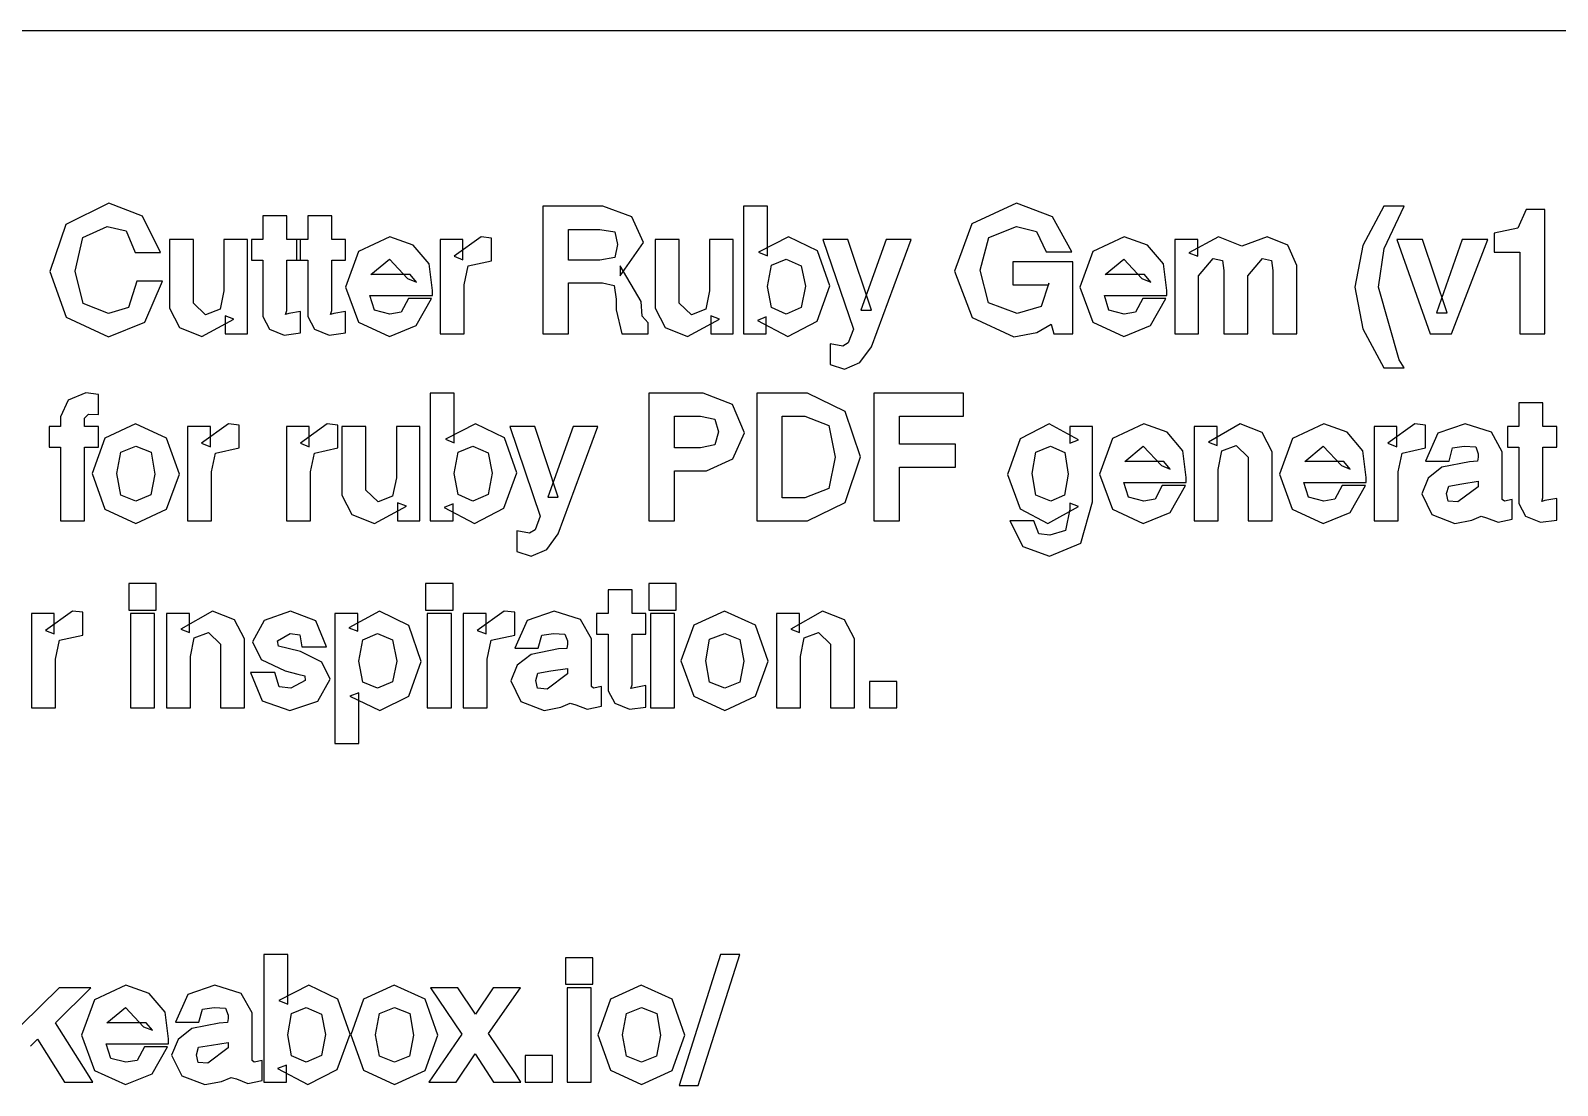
# Model space of a CAD drawing. Extents: x 0 to 373, y 0 to 632.
# Drawn here: x 19.82 to 39.79, y 39.25 to 53.04 of the extents above; entities that cross this region are included whole.
import ezdxf

# ---------------------------------------------------------------- set-up
doc = ezdxf.new("R2010")
doc.units = 0
doc.layers.get('0').update_dxf_attribs({"linetype": 'CONTINUOUS'})

msp = doc.modelspace()

# ---------------------------------------------------------------- linework, layer by layer
at = {"color": 150}
for p, q in [((0.3955, 53.0433), (49.7844, 53.0433)), ((20.8442, 50.7848), (20.282, 50.5079)), ((21.281, 50.6141), (20.8442, 50.7848)), ((27.3017, 50.7464), (26.519, 50.7464)), ((26.519, 50.7464), (26.519, 49.076)), ((27.6821, 50.6084), (27.3017, 50.7464)), ((29.4556, 50.7464), (29.1414, 50.7464)), ((29.1414, 50.7464), (29.1414, 49.076)), ((29.4556, 50.0959), (29.4556, 50.7464)), ((32.7105, 50.7848), (32.129, 50.5135)), ((33.1818, 50.6084), (32.7105, 50.7848)), ((37.5172, 50.7464), (37.2413, 50.2296)), ((37.7818, 50.7464), (37.5172, 50.7464)), ((37.5186, 50.1908), (37.7818, 50.7464)), ((21.5167, 50.14), (21.281, 50.6141)), ((23.169, 50.6194), (22.8548, 50.6194)), ((22.8548, 50.6194), (22.8548, 50.3107)), ((23.169, 50.3107), (23.169, 50.6194)), ((23.7574, 50.6194), (23.4432, 50.6194)), ((23.4432, 50.6194), (23.4432, 50.3107)), ((23.7574, 50.3107), (23.7574, 50.6194)), ((27.8364, 50.2722), (27.6821, 50.6084)), ((33.4381, 50.1509), (33.1818, 50.6084)), ((39.3788, 50.7023), (39.2698, 50.4567)), ((39.6215, 50.7023), (39.3788, 50.7023)), ((39.6215, 49.1423), (39.6215, 50.7023)), ((20.282, 50.5079), (20.0725, 49.8919)), ((20.4032, 49.8972), (20.5011, 50.3372)), ((20.5011, 50.3372), (20.8221, 50.4818)), ((20.8221, 50.4818), (21.0702, 50.4225)), ((21.0702, 50.4225), (21.186, 50.14)), ((24.5167, 50.3439), (24.1088, 50.1523)), ((24.8226, 50.2363), (24.5167, 50.3439)), ((25.7101, 50.3439), (25.3573, 50.0902)), ((25.8479, 50.3273), (25.7101, 50.3439)), ((25.8479, 50.0959), (25.8479, 50.3273)), ((26.8552, 50.0408), (26.8552, 50.443)), ((26.8552, 50.443), (27.2631, 50.443)), ((27.2631, 50.443), (27.4616, 50.4088)), ((27.4616, 50.4088), (27.4946, 50.2447)), ((29.7312, 50.3439), (29.3398, 50.1456)), ((30.1101, 50.1608), (29.7312, 50.3439)), ((32.129, 50.5135), (31.9002, 49.8972)), ((32.2364, 49.9085), (32.3508, 50.3357)), ((32.3508, 50.3357), (32.7105, 50.4818)), ((32.7105, 50.4818), (32.9737, 50.4155)), ((32.9737, 50.4155), (33.1018, 50.1509)), ((34.1202, 50.3439), (33.7123, 50.1523)), ((34.4261, 50.2363), (34.1202, 50.3439)), ((35.3522, 50.3439), (34.9663, 50.1343)), ((35.6609, 50.2225), (35.3522, 50.3439)), ((35.9914, 50.3439), (35.6609, 50.2225)), ((36.2631, 50.2338), (35.9914, 50.3439)), ((39.2698, 50.4567), (38.9601, 50.3936)), ((38.9601, 50.3936), (38.9601, 50.1456)), ((21.186, 50.14), (21.5167, 50.14)), ((21.948, 50.3107), (21.6338, 50.3107)), ((21.6338, 50.3107), (21.6338, 49.4122)), ((21.948, 49.4785), (21.948, 50.3107)), ((22.6536, 50.3107), (22.3449, 50.3107)), ((22.3449, 50.3107), (22.3449, 49.6383)), ((22.6536, 49.1423), (22.6536, 50.3107)), ((22.8548, 50.3107), (22.7059, 50.3107)), ((22.7059, 50.3107), (22.7059, 50.0408)), ((23.3509, 50.3107), (23.169, 50.3107)), ((23.4432, 50.3107), (23.2944, 50.3107)), ((23.2944, 50.3107), (23.2944, 50.0408)), ((23.3509, 50.0408), (23.3509, 50.3107)), ((23.9393, 50.3107), (23.7574, 50.3107)), ((24.1088, 50.1523), (23.9379, 49.688)), ((23.9393, 50.0408), (23.9393, 50.3107)), ((25.0293, 49.9911), (24.8226, 50.2363)), ((25.473, 50.3107), (25.1754, 50.3107)), ((25.1754, 50.3107), (25.1754, 49.076)), ((25.473, 50.0461), (25.473, 50.3107)), ((27.4946, 50.2447), (27.4574, 50.075)), ((27.5277, 49.8369), (27.8364, 50.2722)), ((28.3008, 50.3107), (27.9866, 50.3107)), ((27.9866, 50.3107), (27.9866, 49.4122)), ((28.3008, 49.4785), (28.3008, 50.3107)), ((29.0063, 50.3107), (28.6977, 50.3107)), ((28.6977, 50.3107), (28.6977, 49.6383)), ((29.0063, 49.1423), (29.0063, 50.3107)), ((29.3398, 50.1456), (29.4556, 50.0959)), ((30.2714, 49.7046), (30.1101, 50.1608)), ((30.507, 50.3107), (30.1818, 50.3107)), ((30.1818, 50.3107), (30.5787, 49.1367)), ((30.8157, 49.3847), (30.507, 50.3107)), ((31.0086, 50.3107), (30.6779, 49.3847)), ((30.8157, 48.9052), (31.3338, 50.3107)), ((31.2456, 50.3107), (31.0086, 50.3107)), ((31.3338, 50.3107), (31.2456, 50.3107)), ((33.1018, 50.1509), (33.4381, 50.1509)), ((33.7123, 50.1523), (33.5414, 49.688)), ((34.6329, 49.9911), (34.4261, 50.2363)), ((35.0821, 50.3107), (34.7845, 50.3107)), ((34.7845, 50.3107), (34.7845, 49.076)), ((34.9663, 50.1343), (35.0821, 50.0902)), ((35.0821, 50.0902), (35.0821, 50.3107)), ((36.3774, 49.9692), (36.2631, 50.2338)), ((37.2413, 50.2296), (37.1369, 49.688)), ((37.4456, 49.688), (37.5186, 50.1908)), ((38.0227, 50.3107), (37.6865, 50.3107)), ((37.6865, 50.3107), (38.1222, 49.076)), ((38.3427, 49.3518), (38.0227, 50.3107)), ((38.541, 50.3107), (38.2048, 49.3518)), ((38.403, 49.076), (38.8772, 50.3107)), ((38.789, 50.3107), (38.541, 50.3107)), ((38.8772, 50.3107), (38.789, 50.3107)), ((38.9601, 50.1456), (39.2963, 50.1456)), ((39.2963, 50.1456), (39.2963, 49.076)), ((22.7059, 50.0408), (22.8548, 50.0408)), ((22.8548, 50.0408), (22.8548, 49.3021)), ((23.169, 49.3794), (23.169, 50.0408)), ((23.169, 50.0408), (23.3509, 50.0408)), ((23.2944, 50.0408), (23.4432, 50.0408)), ((23.4432, 50.0408), (23.4432, 49.3021)), ((23.7574, 49.3794), (23.7574, 50.0408)), ((23.7574, 50.0408), (23.9393, 50.0408)), ((24.2686, 49.8531), (24.5112, 50.0518)), ((24.5112, 50.0518), (24.7482, 49.7981)), ((25.0734, 49.6439), (25.0293, 49.9911)), ((25.3573, 50.0902), (25.473, 50.0461)), ((25.4896, 49.7156), (25.5405, 49.9636)), ((25.5405, 49.9636), (25.8479, 50.0295)), ((25.8479, 50.0295), (25.8479, 50.0959)), ((27.2631, 50.0408), (26.8552, 50.0408)), ((27.4574, 50.075), (27.2631, 50.0408)), ((27.8033, 49.5004), (27.5277, 49.9636)), ((27.5277, 49.9636), (27.5277, 49.8369)), ((29.4556, 49.6933), (29.5065, 49.9745)), ((29.5065, 49.9745), (29.6981, 50.0518)), ((29.6981, 50.0518), (29.8965, 49.9664)), ((29.8965, 49.9664), (29.9516, 49.699)), ((33.4491, 50.0186), (32.6664, 50.0186)), ((32.6664, 50.0186), (32.6664, 49.7156)), ((33.4491, 49.1423), (33.4491, 50.0186)), ((33.8722, 49.8531), (34.1147, 50.0518)), ((34.1147, 50.0518), (34.3517, 49.7981)), ((34.677, 49.6439), (34.6329, 49.9911)), ((35.0931, 49.8369), (35.2859, 50.0627)), ((35.2859, 50.0627), (35.4044, 50.0366)), ((35.4044, 50.0366), (35.4238, 49.9029)), ((35.7382, 49.8369), (35.9311, 50.0627)), ((35.9311, 50.0627), (36.0468, 50.0352)), ((36.0468, 50.0352), (36.0634, 49.9029)), ((36.3774, 49.1423), (36.3774, 49.9692)), ((20.0725, 49.8919), (20.2861, 49.295)), ((20.5052, 49.4743), (20.4032, 49.8972)), ((21.208, 49.7649), (21.0991, 49.4206)), ((21.4726, 49.7649), (21.208, 49.7649)), ((21.3128, 49.2277), (21.5442, 49.7649)), ((21.5442, 49.7649), (21.4726, 49.7649)), ((24.7813, 49.8531), (24.2686, 49.8531)), ((24.7482, 49.7981), (24.864, 49.754)), ((24.864, 49.754), (24.7813, 49.8531)), ((26.8552, 49.076), (26.8552, 49.7431)), ((26.8552, 49.7431), (27.2962, 49.7431)), ((27.2962, 49.7431), (27.4505, 49.7085)), ((31.9002, 49.8972), (32.1331, 49.2898)), ((32.3467, 49.4827), (32.2364, 49.9085)), ((33.1349, 49.7374), (33.0329, 49.4358)), ((33.1349, 49.7156), (33.1349, 49.7374)), ((34.3848, 49.8531), (33.8722, 49.8531)), ((34.3517, 49.7981), (34.4675, 49.754)), ((34.4675, 49.754), (34.3848, 49.8531)), ((35.0931, 49.076), (35.0931, 49.8369)), ((35.4238, 49.9029), (35.4238, 49.076)), ((35.7382, 49.076), (35.7382, 49.8369)), ((36.0634, 49.9029), (36.0634, 49.076)), ((22.3449, 49.6383), (22.2966, 49.397)), ((23.9379, 49.688), (24.106, 49.2291)), ((24.3182, 49.3861), (24.2576, 49.5776)), ((24.2576, 49.5776), (25.0734, 49.5776)), ((24.7592, 49.5392), (24.6641, 49.3586)), ((25.0624, 49.5392), (24.7592, 49.5392)), ((24.8612, 49.1836), (25.0624, 49.5392)), ((25.0734, 49.5776), (25.0734, 49.6439)), ((25.4896, 49.076), (25.4896, 49.7156)), ((27.4505, 49.7085), (27.4781, 49.5282)), ((27.4781, 49.5282), (27.4781, 49.3903)), ((28.6977, 49.6383), (28.6494, 49.397)), ((29.5065, 49.4192), (29.4556, 49.6933)), ((29.9516, 49.699), (29.8965, 49.422)), ((30.1046, 49.24), (30.2714, 49.7046)), ((32.6664, 49.7156), (33.1349, 49.7156)), ((33.5414, 49.688), (33.7096, 49.2291)), ((33.9218, 49.3861), (33.8612, 49.5776)), ((33.8612, 49.5776), (34.677, 49.5776)), ((34.3628, 49.5392), (34.2677, 49.3586)), ((34.6659, 49.5392), (34.3628, 49.5392)), ((34.4647, 49.1836), (34.6659, 49.5392)), ((34.677, 49.5776), (34.677, 49.6439)), ((37.1369, 49.688), (37.2413, 49.1423)), ((37.7155, 48.7345), (37.4456, 49.688)), ((20.8387, 49.3406), (20.5052, 49.4743)), ((21.0991, 49.4206), (20.8387, 49.3406)), ((21.6338, 49.4122), (21.7647, 49.1575)), ((22.1079, 49.324), (21.948, 49.4785)), ((22.2966, 49.397), (22.1079, 49.324)), ((23.1538, 49.331), (23.169, 49.3794)), ((23.1965, 49.3406), (23.1538, 49.331)), ((23.3509, 49.3681), (23.1965, 49.3406)), ((23.3509, 49.1423), (23.3509, 49.3681)), ((23.7422, 49.331), (23.7574, 49.3794)), ((23.7849, 49.3406), (23.7422, 49.331)), ((23.9393, 49.3681), (23.7849, 49.3406)), ((23.9393, 49.1423), (23.9393, 49.3681)), ((24.5167, 49.3353), (24.3182, 49.3861)), ((24.6641, 49.3586), (24.5167, 49.3353)), ((27.4781, 49.3903), (27.5498, 49.076)), ((27.8171, 49.3088), (27.8033, 49.5004)), ((27.9866, 49.4122), (28.1175, 49.1575)), ((28.4606, 49.324), (28.3008, 49.4785)), ((28.6494, 49.397), (28.4606, 49.324)), ((29.6981, 49.3353), (29.5065, 49.4192)), ((29.8965, 49.422), (29.6981, 49.3353)), ((30.6779, 49.3847), (30.8157, 49.3847)), ((32.7215, 49.3406), (32.3467, 49.4827)), ((33.0329, 49.4358), (32.7215, 49.3406)), ((34.1202, 49.3353), (33.9218, 49.3861)), ((34.2677, 49.3586), (34.1202, 49.3353)), ((38.2048, 49.3518), (38.3427, 49.3518)), ((20.2861, 49.295), (20.8387, 49.0375)), ((20.8387, 49.0375), (21.3128, 49.2277)), ((21.7647, 49.1575), (22.0582, 49.0432)), ((22.0582, 49.0432), (22.4772, 49.2689)), ((22.4772, 49.2689), (22.3614, 49.313)), ((22.3614, 49.313), (22.3614, 49.076)), ((22.6536, 49.076), (22.6536, 49.1423)), ((22.8548, 49.3021), (22.943, 49.1381)), ((22.943, 49.1381), (23.1359, 49.0594)), ((23.3509, 49.0873), (23.3509, 49.1423)), ((23.4432, 49.3021), (23.5314, 49.1381)), ((23.5314, 49.1381), (23.7243, 49.0594)), ((23.9393, 49.0873), (23.9393, 49.1423)), ((24.106, 49.2291), (24.5112, 49.0432)), ((24.5112, 49.0432), (24.8612, 49.1836)), ((27.897, 49.2196), (27.8171, 49.3088)), ((27.897, 49.1423), (27.897, 49.2196)), ((27.897, 49.076), (27.897, 49.1423)), ((28.1175, 49.1575), (28.411, 49.0432)), ((28.411, 49.0432), (28.83, 49.2689)), ((28.83, 49.2689), (28.7142, 49.313)), ((28.7142, 49.313), (28.7142, 49.076)), ((29.0063, 49.076), (29.0063, 49.1423)), ((29.439, 49.2965), (29.3233, 49.2524)), ((29.3233, 49.2524), (29.7202, 49.0432)), ((29.439, 49.076), (29.439, 49.2965)), ((29.7202, 49.0432), (30.1046, 49.24)), ((30.5787, 49.1367), (30.5125, 48.9603)), ((32.1331, 49.2898), (32.6774, 49.0375)), ((32.9765, 49.094), (33.168, 49.203)), ((33.168, 49.203), (33.2011, 49.076)), ((33.4491, 49.076), (33.4491, 49.1423)), ((33.7096, 49.2291), (34.1147, 49.0432)), ((34.1147, 49.0432), (34.4647, 49.1836)), ((36.3774, 49.076), (36.3774, 49.1423)), ((37.2413, 49.1423), (37.5172, 48.6297)), ((39.6215, 49.076), (39.6215, 49.1423)), ((22.3614, 49.076), (22.6536, 49.076)), ((23.1359, 49.0594), (23.3509, 49.0873)), ((23.7243, 49.0594), (23.9393, 49.0873)), ((25.1754, 49.076), (25.4896, 49.076)), ((26.519, 49.076), (26.8552, 49.076)), ((27.5498, 49.076), (27.897, 49.076)), ((28.7142, 49.076), (29.0063, 49.076)), ((29.1414, 49.076), (29.439, 49.076)), ((30.4409, 48.9162), (30.2755, 48.9437)), ((30.2755, 48.9437), (30.2755, 48.6738)), ((30.5125, 48.9603), (30.4409, 48.9162)), ((32.6774, 49.0375), (32.9765, 49.094)), ((33.2011, 49.076), (33.4491, 49.076)), ((34.7845, 49.076), (35.0931, 49.076)), ((35.4238, 49.076), (35.7382, 49.076)), ((36.0634, 49.076), (36.3774, 49.076)), ((38.1222, 49.076), (38.403, 49.076)), ((39.2963, 49.076), (39.6215, 49.076)), ((30.6655, 48.6999), (30.8157, 48.9052)), ((37.7818, 48.6297), (37.7155, 48.7345)), ((30.2755, 48.6738), (30.4629, 48.6131)), ((30.4629, 48.6131), (30.6655, 48.6999)), ((37.5172, 48.6297), (37.7818, 48.6297)), ((20.3123, 48.2092), (20.2089, 47.9915)), ((20.5397, 48.3059), (20.3123, 48.2092)), ((20.705, 48.2836), (20.5397, 48.3059)), ((20.705, 48.0191), (20.705, 48.2836)), ((25.36, 48.3002), (25.0458, 48.3002)), ((25.0458, 48.3002), (25.0458, 46.6302)), ((25.36, 47.6497), (25.36, 48.3002)), ((28.615, 48.3002), (27.9039, 48.3002)), ((27.9039, 48.3002), (27.9039, 46.6302)), ((28.9981, 48.1513), (28.615, 48.3002)), ((29.1551, 47.782), (28.9981, 48.1513)), ((29.9779, 48.3002), (29.3164, 48.3002)), ((29.3164, 48.3002), (29.3164, 46.6302)), ((30.4712, 48.0617), (29.9779, 48.3002)), ((32.0187, 48.3002), (30.8446, 48.3002)), ((30.8446, 48.3002), (30.8446, 46.6302)), ((32.0187, 48.0632), (32.0187, 48.3002)), ((39.5965, 48.1736), (39.2825, 48.1736)), ((39.2825, 48.1736), (39.2825, 47.8649)), ((39.5965, 47.8649), (39.5965, 48.1736)), ((20.2089, 47.9915), (20.2089, 47.8649)), ((20.5231, 47.975), (20.5782, 48.0247)), ((20.5231, 47.8649), (20.5231, 47.975)), ((20.5782, 48.0247), (20.705, 48.0191)), ((28.2401, 47.5837), (28.2401, 47.9972)), ((28.2401, 47.9972), (28.5819, 47.9972)), ((28.5819, 47.9972), (28.7679, 47.9598)), ((28.7679, 47.9598), (28.8134, 47.7933)), ((29.6471, 46.9332), (29.6471, 47.9972)), ((29.6471, 47.9972), (29.9448, 47.9972)), ((29.9448, 47.9972), (30.2562, 47.8786)), ((30.6724, 47.468), (30.4712, 48.0617)), ((31.1809, 47.6331), (31.1809, 47.9972)), ((31.1809, 47.9972), (32.0187, 47.9972)), ((32.0187, 47.9972), (32.0187, 48.0632)), ((20.2089, 47.8649), (20.0601, 47.8649)), ((20.0601, 47.8649), (20.0601, 47.5947)), ((20.705, 47.8649), (20.5231, 47.8649)), ((20.705, 47.661), (20.705, 47.8649)), ((21.1915, 47.8977), (20.7918, 47.7132)), ((21.598, 47.7132), (21.1915, 47.8977)), ((22.1699, 47.8649), (21.8722, 47.8649)), ((21.8722, 47.8649), (21.8722, 46.6302)), ((22.4069, 47.8977), (22.0541, 47.6444)), ((22.1699, 47.6003), (22.1699, 47.8649)), ((22.5447, 47.8815), (22.4069, 47.8977)), ((22.5447, 47.6497), (22.5447, 47.8815)), ((23.4625, 47.8649), (23.1648, 47.8649)), ((23.1648, 47.8649), (23.1648, 46.6302)), ((23.6995, 47.8977), (23.3467, 47.6444)), ((23.4625, 47.6003), (23.4625, 47.8649)), ((23.8373, 47.8815), (23.6995, 47.8977)), ((23.8373, 47.6497), (23.8373, 47.8815)), ((24.2052, 47.8649), (23.8911, 47.8649)), ((23.8911, 47.8649), (23.8911, 46.9664)), ((24.2052, 47.0323), (24.2052, 47.8649)), ((24.9108, 47.8649), (24.6021, 47.8649)), ((24.6021, 47.8649), (24.6021, 47.1921)), ((24.9108, 46.6961), (24.9108, 47.8649)), ((25.6357, 47.8977), (25.2443, 47.6994)), ((26.0146, 47.7146), (25.6357, 47.8977)), ((26.4115, 47.8649), (26.0863, 47.8649)), ((26.0863, 47.8649), (26.4831, 46.6908)), ((26.7202, 46.9388), (26.4115, 47.8649)), ((26.9131, 47.8649), (26.5824, 46.9388)), ((26.7202, 46.4591), (27.2383, 47.8649)), ((27.1501, 47.8649), (26.9131, 47.8649)), ((27.2383, 47.8649), (27.1501, 47.8649)), ((28.8134, 47.7933), (28.7679, 47.625)), ((29.0022, 47.4391), (29.1551, 47.782)), ((30.2562, 47.8786), (30.3416, 47.4624)), ((33.1391, 47.8977), (32.7601, 47.7023)), ((33.5249, 47.6885), (33.1391, 47.8977)), ((33.7068, 47.8649), (33.4092, 47.8649)), ((33.4092, 47.8649), (33.4092, 47.6444)), ((33.7068, 46.8782), (33.7068, 47.8649)), ((34.3765, 47.8977), (33.9687, 47.7061)), ((34.6825, 47.7905), (34.3765, 47.8977)), ((34.8892, 47.5449), (34.6825, 47.7905)), ((35.3385, 47.8649), (35.0352, 47.8649)), ((35.0352, 47.8649), (35.0352, 46.6302)), ((35.6362, 47.8977), (35.2227, 47.661)), ((35.3385, 47.6169), (35.3385, 47.8649)), ((35.9255, 47.7848), (35.6362, 47.8977)), ((36.0549, 47.534), (35.9255, 47.7848)), ((36.7302, 47.8977), (36.3224, 47.7061)), ((37.036, 47.7905), (36.7302, 47.8977)), ((37.2428, 47.5449), (37.036, 47.7905)), ((37.6865, 47.8649), (37.3888, 47.8649)), ((37.3888, 47.8649), (37.3888, 46.6302)), ((37.9236, 47.8977), (37.5708, 47.6444)), ((37.6865, 47.6003), (37.6865, 47.8649)), ((38.0615, 47.8815), (37.9236, 47.8977)), ((38.0615, 47.6497), (38.0615, 47.8815)), ((38.2228, 47.7753), (38.0615, 47.4126)), ((38.5794, 47.8977), (38.2228, 47.7753)), ((38.9227, 47.789), (38.5794, 47.8977)), ((39.0645, 47.534), (38.9227, 47.789)), ((39.2825, 47.8649), (39.1336, 47.8649)), ((39.1336, 47.8649), (39.1336, 47.5947)), ((39.7785, 47.8649), (39.5965, 47.8649)), ((39.7785, 47.5947), (39.7785, 47.8649)), ((20.0601, 47.5947), (20.2089, 47.5947)), ((20.2089, 47.5947), (20.2089, 46.6302)), ((20.5231, 46.6302), (20.5231, 47.5947)), ((20.5231, 47.5947), (20.705, 47.5947)), ((20.7918, 47.7132), (20.6237, 47.2475)), ((20.705, 47.5947), (20.705, 47.661)), ((20.9489, 47.2475), (20.9985, 47.5287)), ((20.9985, 47.5287), (21.197, 47.6056)), ((21.197, 47.6056), (21.3954, 47.5273)), ((21.3954, 47.5273), (21.445, 47.2419)), ((21.7647, 47.2419), (21.598, 47.7132)), ((22.0541, 47.6444), (22.1699, 47.6003)), ((22.2374, 47.5174), (22.5447, 47.5837)), ((22.5447, 47.5837), (22.5447, 47.6497)), ((23.3467, 47.6444), (23.4625, 47.6003)), ((23.53, 47.5174), (23.8373, 47.5837)), ((23.8373, 47.5837), (23.8373, 47.6497)), ((25.2443, 47.6994), (25.36, 47.6497)), ((25.36, 47.2475), (25.411, 47.5287)), ((25.411, 47.5287), (25.6026, 47.6056)), ((25.6026, 47.6056), (25.801, 47.5202)), ((26.1758, 47.2585), (26.0146, 47.7146)), ((28.5819, 47.5837), (28.2401, 47.5837)), ((28.7679, 47.625), (28.5819, 47.5837)), ((31.914, 47.6331), (31.1809, 47.6331)), ((31.914, 47.3301), (31.914, 47.6331)), ((32.7601, 47.7023), (32.5934, 47.2362)), ((32.9186, 47.2475), (32.9668, 47.5287)), ((32.9668, 47.5287), (33.1556, 47.6056)), ((33.1556, 47.6056), (33.343, 47.5259)), ((33.343, 47.5259), (33.3871, 47.2419)), ((33.4092, 47.6444), (33.5249, 47.6885)), ((33.9687, 47.7061), (33.7978, 47.2419)), ((34.1285, 47.4073), (34.371, 47.6056)), ((34.371, 47.6056), (34.6081, 47.3523)), ((34.9333, 47.1978), (34.8892, 47.5449)), ((35.2227, 47.661), (35.3385, 47.6169)), ((35.3494, 47.3026), (35.3991, 47.5463)), ((35.3991, 47.5463), (35.5865, 47.6169)), ((35.5865, 47.6169), (35.741, 47.4624)), ((36.0549, 46.6961), (36.0549, 47.534)), ((36.3224, 47.7061), (36.1516, 47.2419)), ((36.4822, 47.4073), (36.7249, 47.6056)), ((36.7249, 47.6056), (36.9616, 47.3523)), ((37.2868, 47.1978), (37.2428, 47.5449)), ((37.5708, 47.6444), (37.6865, 47.6003)), ((37.7543, 47.5174), (38.0615, 47.5837)), ((38.0615, 47.5837), (38.0615, 47.6497)), ((38.3702, 47.4126), (38.4157, 47.5837)), ((38.4157, 47.5837), (38.5685, 47.6056)), ((38.5685, 47.6056), (38.7188, 47.5961)), ((38.7188, 47.5961), (38.7505, 47.5065)), ((39.0645, 46.9113), (39.0645, 47.534)), ((39.1336, 47.5947), (39.2825, 47.5947)), ((39.2825, 47.5947), (39.2825, 46.8559)), ((39.5965, 46.9332), (39.5965, 47.5947)), ((39.5965, 47.5947), (39.7785, 47.5947)), ((22.1864, 47.2694), (22.2374, 47.5174)), ((23.479, 47.2694), (23.53, 47.5174)), ((25.801, 47.5202), (25.8561, 47.2528)), ((28.6591, 47.286), (29.0022, 47.4391)), ((30.3416, 47.4624), (30.2562, 47.0531)), ((30.4712, 46.8697), (30.6724, 47.468)), ((31.1809, 46.6302), (31.1809, 47.3301)), ((31.1809, 47.3301), (31.914, 47.3301)), ((34.6411, 47.4073), (34.1285, 47.4073)), ((34.6081, 47.3523), (34.7238, 47.3082)), ((34.7238, 47.3082), (34.6411, 47.4073)), ((35.741, 47.4624), (35.741, 46.6302)), ((36.9947, 47.4073), (36.4822, 47.4073)), ((36.9616, 47.3523), (37.0776, 47.3082)), ((37.0776, 47.3082), (36.9947, 47.4073)), ((37.7031, 47.2694), (37.7543, 47.5174)), ((38.0615, 47.4126), (38.3702, 47.4126)), ((38.2764, 47.3301), (38.0958, 47.1883)), ((38.6348, 47.4017), (38.2764, 47.3301)), ((38.7435, 47.4102), (38.6348, 47.4017)), ((38.7505, 47.4624), (38.7435, 47.4102)), ((38.7505, 47.5065), (38.7505, 47.4624)), ((20.6237, 47.2475), (20.7918, 46.7843)), ((20.9985, 46.9678), (20.9489, 47.2475)), ((21.445, 47.2419), (21.3927, 46.9692)), ((21.5966, 46.7829), (21.7647, 47.2419)), ((22.1864, 46.6302), (22.1864, 47.2694)), ((23.479, 46.6302), (23.479, 47.2694)), ((24.6021, 47.1921), (24.5539, 46.9512)), ((25.411, 46.9731), (25.36, 47.2475)), ((25.8561, 47.2528), (25.801, 46.9759)), ((26.0091, 46.7942), (26.1758, 47.2585)), ((28.2401, 46.6302), (28.2401, 47.286)), ((28.2401, 47.286), (28.6591, 47.286)), ((32.5934, 47.2362), (32.7601, 46.7872)), ((32.9668, 46.9678), (32.9186, 47.2475)), ((33.3871, 47.2419), (33.3416, 46.9664)), ((33.7978, 47.2419), (33.9659, 46.7829)), ((34.1781, 46.9403), (34.1175, 47.1318)), ((34.1175, 47.1318), (34.9333, 47.1318)), ((34.9333, 47.1318), (34.9333, 47.1978)), ((35.3494, 46.6302), (35.3494, 47.3026)), ((36.1516, 47.2419), (36.3195, 46.7829)), ((36.5319, 46.9403), (36.4712, 47.1318)), ((36.4712, 47.1318), (37.2868, 47.1318)), ((37.2868, 47.1318), (37.2868, 47.1978)), ((37.7031, 46.6302), (37.7031, 47.2694)), ((38.0958, 47.1883), (38.0118, 46.9829)), ((38.5353, 47.1152), (38.7505, 47.148)), ((38.7505, 47.148), (38.7505, 47.0764)), ((21.197, 46.8891), (20.9985, 46.9678)), ((21.3927, 46.9692), (21.197, 46.8891)), ((23.8911, 46.9664), (24.022, 46.7113)), ((24.3651, 46.8782), (24.2052, 47.0323)), ((24.5539, 46.9512), (24.3651, 46.8782)), ((25.6026, 46.8891), (25.411, 46.9731)), ((25.801, 46.9759), (25.6026, 46.8891)), ((26.5824, 46.9388), (26.7202, 46.9388)), ((29.9448, 46.9332), (29.6471, 46.9332)), ((30.2562, 47.0531), (29.9448, 46.9332)), ((33.1611, 46.8891), (32.9668, 46.9678)), ((33.3416, 46.9664), (33.1611, 46.8891)), ((34.3765, 46.8891), (34.1781, 46.9403)), ((34.6191, 47.093), (34.524, 46.9124)), ((34.9222, 47.093), (34.6191, 47.093)), ((34.7211, 46.7374), (34.9222, 47.093)), ((36.7302, 46.8891), (36.5319, 46.9403)), ((36.9729, 47.093), (36.8776, 46.9124)), ((37.2759, 47.093), (36.9729, 47.093)), ((37.0748, 46.7374), (37.2759, 47.093)), ((38.0118, 46.9829), (38.1441, 46.7141)), ((38.3371, 46.9882), (38.366, 47.0849)), ((38.3589, 46.8877), (38.3371, 46.9882)), ((38.366, 47.0849), (38.5353, 47.1152)), ((38.7505, 47.0764), (38.4859, 46.8782)), ((39.5813, 46.8849), (39.5965, 46.9332)), ((20.7918, 46.7843), (21.197, 46.597)), ((21.197, 46.597), (21.5966, 46.7829)), ((24.3155, 46.597), (24.7344, 46.8231)), ((24.7344, 46.8231), (24.6187, 46.8672)), ((24.6187, 46.8672), (24.6187, 46.6302)), ((25.3435, 46.8507), (25.2277, 46.8066)), ((25.2277, 46.8066), (25.6246, 46.597)), ((25.3435, 46.6302), (25.3435, 46.8507)), ((25.6246, 46.597), (26.0091, 46.7942)), ((29.9779, 46.6302), (30.4712, 46.8697)), ((32.7601, 46.7872), (33.1225, 46.597)), ((33.1225, 46.597), (33.5249, 46.8175)), ((33.4092, 46.7843), (33.3554, 46.5046)), ((33.5249, 46.8175), (33.4092, 46.8616)), ((33.4092, 46.8616), (33.4092, 46.7843)), ((33.5552, 46.3391), (33.7068, 46.8782)), ((33.9659, 46.7829), (34.371, 46.597)), ((34.371, 46.597), (34.7211, 46.7374)), ((34.524, 46.9124), (34.3765, 46.8891)), ((36.3195, 46.7829), (36.7249, 46.597)), ((36.7249, 46.597), (37.0748, 46.7374)), ((36.8776, 46.9124), (36.7302, 46.8891)), ((38.4859, 46.8782), (38.3589, 46.8877)), ((39.0924, 46.8891), (39.0645, 46.9113)), ((39.1968, 46.9113), (39.0924, 46.8891)), ((39.1968, 46.6961), (39.1968, 46.9113)), ((39.2825, 46.8559), (39.3707, 46.6919)), ((39.624, 46.8947), (39.5813, 46.8849)), ((39.7785, 46.9223), (39.624, 46.8947)), ((39.7785, 46.6961), (39.7785, 46.9223)), ((20.2089, 46.6302), (20.5231, 46.6302)), ((21.8722, 46.6302), (22.1864, 46.6302)), ((23.1648, 46.6302), (23.479, 46.6302)), ((24.022, 46.7113), (24.3155, 46.597)), ((24.6187, 46.6302), (24.9108, 46.6302)), ((24.9108, 46.6302), (24.9108, 46.6961)), ((25.0458, 46.6302), (25.3435, 46.6302)), ((26.4831, 46.6908), (26.417, 46.5145)), ((27.9039, 46.6302), (28.2401, 46.6302)), ((29.3164, 46.6302), (29.9779, 46.6302)), ((30.8446, 46.6302), (31.1809, 46.6302)), ((32.9406, 46.6302), (32.6264, 46.6302)), ((32.6264, 46.6302), (32.7959, 46.295)), ((33.004, 46.4619), (32.9406, 46.6302)), ((35.0352, 46.6302), (35.3494, 46.6302)), ((35.741, 46.6302), (36.0549, 46.6302)), ((36.0549, 46.6302), (36.0549, 46.6961)), ((37.3888, 46.6302), (37.7031, 46.6302)), ((38.1441, 46.7141), (38.4471, 46.597)), ((38.4471, 46.597), (38.6651, 46.6383)), ((38.6651, 46.6383), (38.789, 46.6908)), ((38.789, 46.6908), (38.8592, 46.6714)), ((38.8592, 46.6714), (39.0095, 46.6136)), ((39.0095, 46.6136), (39.1968, 46.652)), ((39.1968, 46.652), (39.1968, 46.6961)), ((39.3707, 46.6919), (39.5633, 46.6136)), ((39.5633, 46.6136), (39.7785, 46.6411)), ((39.7785, 46.6411), (39.7785, 46.6961)), ((26.3453, 46.4704), (26.18, 46.4979)), ((26.18, 46.4979), (26.18, 46.2276)), ((26.417, 46.5145), (26.3453, 46.4704)), ((26.57, 46.2538), (26.7202, 46.4591)), ((33.1501, 46.4425), (33.004, 46.4619)), ((33.1446, 46.167), (33.5552, 46.3391)), ((33.3554, 46.5046), (33.1501, 46.4425)), ((26.18, 46.2276), (26.3674, 46.167)), ((26.3674, 46.167), (26.57, 46.2538)), ((32.7959, 46.295), (33.1446, 46.167)), ((21.4616, 45.8089), (21.1033, 45.8089)), ((21.1033, 45.8089), (21.1033, 45.4614)), ((21.4616, 45.5221), (21.4616, 45.8089)), ((25.3435, 45.8089), (24.9852, 45.8089)), ((24.9852, 45.8089), (24.9852, 45.4614)), ((25.3435, 45.5221), (25.3435, 45.8089)), ((28.2622, 45.8089), (27.9039, 45.8089)), ((27.9039, 45.8089), (27.9039, 45.4614)), ((28.2622, 45.5221), (28.2622, 45.8089)), ((27.6848, 45.726), (27.3706, 45.726)), ((27.3706, 45.726), (27.3706, 45.4173)), ((27.6848, 45.4173), (27.6848, 45.726)), ((20.129, 45.4173), (19.8313, 45.4173)), ((19.8313, 45.4173), (19.8313, 44.1826)), ((20.366, 45.4505), (20.0133, 45.1968)), ((20.129, 45.1527), (20.129, 45.4173)), ((20.5038, 45.4339), (20.366, 45.4505)), ((20.5038, 45.2025), (20.5038, 45.4339)), ((21.1033, 45.4614), (21.4616, 45.4614)), ((21.4395, 45.4173), (21.1253, 45.4173)), ((21.1253, 45.4173), (21.1253, 44.1826)), ((21.4395, 44.2489), (21.4395, 45.4173)), ((21.4616, 45.4614), (21.4616, 45.5221)), ((21.8984, 45.4173), (21.5952, 45.4173)), ((21.5952, 45.4173), (21.5952, 44.1826)), ((22.1961, 45.4505), (21.7827, 45.2134)), ((21.8984, 45.1693), (21.8984, 45.4173)), ((22.4855, 45.3376), (22.1961, 45.4505)), ((22.615, 45.0868), (22.4855, 45.3376)), ((23.2186, 45.4505), (22.8727, 45.3263)), ((23.5493, 45.3224), (23.2186, 45.4505)), ((24.1005, 45.4173), (23.7973, 45.4173)), ((23.7973, 45.4173), (23.7973, 43.7198)), ((24.3816, 45.4505), (23.9793, 45.23)), ((24.1005, 45.1859), (24.1005, 45.4173)), ((24.7661, 45.2603), (24.3816, 45.4505)), ((24.9852, 45.4614), (25.3435, 45.4614)), ((25.3214, 45.4173), (25.0073, 45.4173)), ((25.0073, 45.4173), (25.0073, 44.1826)), ((25.3214, 44.2489), (25.3214, 45.4173)), ((25.3435, 45.4614), (25.3435, 45.5221)), ((25.7748, 45.4173), (25.4772, 45.4173)), ((25.4772, 45.4173), (25.4772, 44.1826)), ((26.0119, 45.4505), (25.6591, 45.1968)), ((25.7748, 45.1527), (25.7748, 45.4173)), ((26.1497, 45.4339), (26.0119, 45.4505)), ((26.1497, 45.2025), (26.1497, 45.4339)), ((26.6678, 45.4505), (26.3109, 45.3277)), ((27.0109, 45.3415), (26.6678, 45.4505)), ((27.1529, 45.0868), (27.0109, 45.3415)), ((27.3706, 45.4173), (27.2218, 45.4173)), ((27.2218, 45.4173), (27.2218, 45.1474)), ((27.8667, 45.4173), (27.6848, 45.4173)), ((27.8667, 45.1474), (27.8667, 45.4173)), ((27.9039, 45.4614), (28.2622, 45.4614)), ((28.2401, 45.4173), (27.926, 45.4173)), ((27.926, 45.4173), (27.926, 44.1826)), ((28.2401, 44.2489), (28.2401, 45.4173)), ((28.2622, 45.4614), (28.2622, 45.5221)), ((28.8919, 45.4505), (28.4923, 45.266)), ((29.2985, 45.266), (28.8919, 45.4505)), ((29.8759, 45.4173), (29.5727, 45.4173)), ((29.5727, 45.4173), (29.5727, 44.1826)), ((30.1735, 45.4505), (29.7601, 45.2134)), ((29.8759, 45.1693), (29.8759, 45.4173)), ((30.4629, 45.3376), (30.1735, 45.4505)), ((30.5925, 45.0868), (30.4629, 45.3376)), ((20.0133, 45.1968), (20.129, 45.1527)), ((20.1965, 45.0702), (20.5038, 45.1362)), ((20.5038, 45.1362), (20.5038, 45.2025)), ((21.7827, 45.2134), (21.8984, 45.1693)), ((21.959, 45.0991), (22.1464, 45.1693)), ((22.1464, 45.1693), (22.3008, 45.0151)), ((22.8727, 45.3263), (22.7225, 45.048)), ((23.0477, 45.0592), (23.2131, 45.1584)), ((23.2131, 45.1584), (23.3412, 45.139)), ((23.3412, 45.139), (23.3674, 44.982)), ((23.6871, 44.982), (23.5493, 45.3224)), ((23.9793, 45.23), (24.1005, 45.1859)), ((24.1625, 45.0744), (24.3541, 45.1584)), ((24.3541, 45.1584), (24.5525, 45.0755)), ((24.9273, 44.789), (24.7661, 45.2603)), ((25.6591, 45.1968), (25.7748, 45.1527)), ((25.8423, 45.0702), (26.1497, 45.1362)), ((26.3109, 45.3277), (26.1497, 44.9654)), ((26.1497, 45.1362), (26.1497, 45.2025)), ((26.4583, 44.9654), (26.5038, 45.1362)), ((26.5038, 45.1362), (26.6568, 45.1584)), ((26.6568, 45.1584), (26.807, 45.1485)), ((26.807, 45.1485), (26.8387, 45.0592)), ((27.2218, 45.1474), (27.3706, 45.1474)), ((27.3706, 45.1474), (27.3706, 44.4087)), ((27.6848, 44.486), (27.6848, 45.1474)), ((27.6848, 45.1474), (27.8667, 45.1474)), ((28.4923, 45.266), (28.3242, 44.8)), ((28.699, 45.0811), (28.8975, 45.1584)), ((28.8975, 45.1584), (29.0959, 45.0797)), ((29.4652, 44.7947), (29.2985, 45.266)), ((29.7601, 45.2134), (29.8759, 45.1693)), ((29.9365, 45.0991), (30.1239, 45.1693)), ((30.1239, 45.1693), (30.2782, 45.0151)), ((20.1456, 44.8222), (20.1965, 45.0702)), ((21.9094, 44.855), (21.959, 45.0991)), ((22.3008, 45.0151), (22.3008, 44.1826)), ((22.615, 44.2489), (22.615, 45.0868)), ((22.7225, 45.048), (22.8355, 44.8165)), ((23.0628, 44.9915), (23.0477, 45.0592)), ((23.1855, 44.9598), (23.0628, 44.9915)), ((23.3509, 44.9213), (23.1855, 44.9598)), ((23.3674, 44.982), (23.6871, 44.982)), ((24.1116, 44.7947), (24.1625, 45.0744)), ((24.5525, 45.0755), (24.6076, 44.7947)), ((25.7914, 44.8222), (25.8423, 45.0702)), ((26.1497, 44.9654), (26.4583, 44.9654)), ((26.7229, 44.9545), (26.3646, 44.8829)), ((26.8318, 44.9626), (26.7229, 44.9545)), ((26.8387, 45.0151), (26.8318, 44.9626)), ((26.8387, 45.0592), (26.8387, 45.0151)), ((27.1529, 44.4638), (27.1529, 45.0868)), ((28.6494, 44.8), (28.699, 45.0811)), ((29.0959, 45.0797), (29.1455, 44.7947)), ((29.8869, 44.855), (29.9365, 45.0991)), ((30.2782, 45.0151), (30.2782, 44.1826)), ((30.5925, 44.2489), (30.5925, 45.0868)), ((20.1456, 44.1826), (20.1456, 44.8222)), ((21.9094, 44.1826), (21.9094, 44.855)), ((22.8355, 44.8165), (23.1469, 44.6677)), ((23.6265, 44.7809), (23.3509, 44.9213)), ((23.7367, 44.5576), (23.6265, 44.7809)), ((24.1625, 44.5188), (24.1116, 44.7947)), ((24.6076, 44.7947), (24.5525, 44.523)), ((24.7647, 44.3371), (24.9273, 44.789)), ((25.7914, 44.1826), (25.7914, 44.8222)), ((26.1841, 44.7407), (26.1001, 44.5354)), ((26.3646, 44.8829), (26.1841, 44.7407)), ((28.3242, 44.8), (28.4923, 44.3371)), ((28.699, 44.5202), (28.6494, 44.8)), ((29.1455, 44.7947), (29.0932, 44.5216)), ((29.2971, 44.3357), (29.4652, 44.7947)), ((29.8869, 44.1826), (29.8869, 44.855)), ((23.0146, 44.6458), (22.6949, 44.6458)), ((22.6949, 44.6458), (22.8479, 44.2778)), ((23.0697, 44.4571), (23.0146, 44.6458)), ((23.1469, 44.6677), (23.3123, 44.6236)), ((23.4115, 44.541), (23.2241, 44.4419)), ((23.3123, 44.6236), (23.4074, 44.6031)), ((23.4074, 44.6031), (23.4115, 44.541)), ((23.5768, 44.2736), (23.7367, 44.5576)), ((26.1001, 44.5354), (26.2323, 44.2666)), ((26.4253, 44.541), (26.4542, 44.6373)), ((26.4473, 44.4405), (26.4253, 44.541)), ((26.4542, 44.6373), (26.6237, 44.6677)), ((26.8387, 44.6292), (26.5741, 44.4306)), ((26.6237, 44.6677), (26.8387, 44.7008)), ((26.8387, 44.7008), (26.8387, 44.6292)), ((23.2241, 44.4419), (23.0697, 44.4571)), ((24.1116, 44.3812), (23.9958, 44.3371)), ((23.9958, 44.3371), (24.3871, 44.1494)), ((24.1116, 43.7198), (24.1116, 44.3812)), ((24.3541, 44.4419), (24.1625, 44.5188)), ((24.5525, 44.523), (24.3541, 44.4419)), ((24.3871, 44.1494), (24.7647, 44.3371)), ((26.5741, 44.4306), (26.4473, 44.4405)), ((27.1804, 44.4419), (27.1529, 44.4638)), ((27.2852, 44.4638), (27.1804, 44.4419)), ((27.2852, 44.2489), (27.2852, 44.4638)), ((27.3706, 44.4087), (27.4588, 44.2447)), ((27.6696, 44.4377), (27.6848, 44.486)), ((27.7124, 44.4472), (27.6696, 44.4377)), ((27.8667, 44.4747), (27.7124, 44.4472)), ((27.8667, 44.2489), (27.8667, 44.4747)), ((28.4923, 44.3371), (28.8975, 44.1494)), ((28.8975, 44.4419), (28.699, 44.5202)), ((29.0932, 44.5216), (28.8975, 44.4419)), ((28.8975, 44.1494), (29.2971, 44.3357)), ((31.1464, 44.5301), (30.7881, 44.5301)), ((30.7881, 44.5301), (30.7881, 44.1826)), ((31.1464, 44.2489), (31.1464, 44.5301)), ((19.8313, 44.1826), (20.1456, 44.1826)), ((21.1253, 44.1826), (21.4395, 44.1826)), ((21.4395, 44.1826), (21.4395, 44.2489)), ((21.5952, 44.1826), (21.9094, 44.1826)), ((22.3008, 44.1826), (22.615, 44.1826)), ((22.615, 44.1826), (22.615, 44.2489)), ((22.8479, 44.2778), (23.2076, 44.1494)), ((23.2076, 44.1494), (23.5768, 44.2736)), ((25.0073, 44.1826), (25.3214, 44.1826)), ((25.3214, 44.1826), (25.3214, 44.2489)), ((25.4772, 44.1826), (25.7914, 44.1826)), ((26.2323, 44.2666), (26.5355, 44.1494)), ((26.5355, 44.1494), (26.7532, 44.1911)), ((26.7532, 44.1911), (26.8773, 44.2433)), ((26.8773, 44.2433), (26.9475, 44.2239)), ((26.9475, 44.2239), (27.0977, 44.166)), ((27.0977, 44.166), (27.2852, 44.2048)), ((27.2852, 44.2048), (27.2852, 44.2489)), ((27.4588, 44.2447), (27.6517, 44.166)), ((27.6517, 44.166), (27.8667, 44.1935)), ((27.8667, 44.1935), (27.8667, 44.2489)), ((27.926, 44.1826), (28.2401, 44.1826)), ((28.2401, 44.1826), (28.2401, 44.2489)), ((29.5727, 44.1826), (29.8869, 44.1826)), ((30.2782, 44.1826), (30.5925, 44.1826)), ((30.5925, 44.1826), (30.5925, 44.2489)), ((30.7881, 44.1826), (31.1464, 44.1826)), ((31.1464, 44.1826), (31.1464, 44.2489)), ((23.7973, 43.7198), (24.1116, 43.7198)), ((23.1813, 40.9593), (22.8672, 40.9593)), ((22.8672, 40.9593), (22.8672, 39.2892)), ((23.1813, 40.3091), (23.1813, 40.9593)), ((28.8423, 40.9593), (28.3022, 39.2451)), ((28.5502, 39.2451), (29.0959, 40.9593)), ((29.0077, 40.9593), (28.8423, 40.9593)), ((29.0959, 40.9593), (29.0077, 40.9593)), ((27.1735, 40.9152), (26.8152, 40.9152)), ((26.8152, 40.9152), (26.8152, 40.568)), ((27.1735, 40.6287), (27.1735, 40.9152)), ((21.0647, 40.5571), (20.6568, 40.3655)), ((21.3706, 40.4495), (21.0647, 40.5571)), ((22.2305, 40.5571), (21.8736, 40.4343)), ((22.5737, 40.4481), (22.2305, 40.5571)), ((23.457, 40.5571), (23.0656, 40.3585)), ((23.8359, 40.3737), (23.457, 40.5571)), ((24.5732, 40.5571), (24.1735, 40.3722)), ((24.9797, 40.3722), (24.5732, 40.5571)), ((26.8152, 40.568), (27.1735, 40.568)), ((27.1735, 40.568), (27.1735, 40.6287)), ((27.8033, 40.5571), (27.4037, 40.3722)), ((28.2098, 40.3722), (27.8033, 40.5571)), ((20.1924, 40.5239), (19.7018, 40.0389)), ((20.1428, 40.0664), (20.6058, 40.5239)), ((20.6058, 40.5239), (20.1924, 40.5239)), ((20.6568, 40.3655), (20.4859, 39.9009)), ((21.5773, 40.2043), (21.3706, 40.4495)), ((21.8736, 40.4343), (21.7124, 40.072)), ((22.7156, 40.1934), (22.5737, 40.4481)), ((23.0656, 40.3585), (23.1813, 40.3091)), ((23.9971, 39.9175), (23.8359, 40.3737)), ((24.1735, 40.3722), (24.0054, 39.9066)), ((25.1465, 39.9009), (24.9797, 40.3722)), ((25.4055, 40.5239), (25.0472, 40.5239)), ((25.0472, 40.5239), (25.4606, 39.9175)), ((25.637, 40.1768), (25.4055, 40.5239)), ((25.8685, 40.5239), (25.637, 40.1768)), ((25.8079, 39.9232), (26.2268, 40.5239)), ((26.2268, 40.5239), (25.8685, 40.5239)), ((27.1515, 40.5239), (26.8373, 40.5239)), ((26.8373, 40.5239), (26.8373, 39.2892)), ((27.1515, 39.3555), (27.1515, 40.5239)), ((27.4037, 40.3722), (27.2355, 39.9066)), ((28.3766, 39.9009), (28.2098, 40.3722)), ((20.8166, 40.0664), (21.0592, 40.265)), ((21.0592, 40.265), (21.2962, 40.0113)), ((21.6214, 39.8568), (21.5773, 40.2043)), ((22.0211, 40.072), (22.0665, 40.2428)), ((22.0665, 40.2428), (22.2195, 40.265)), ((22.2195, 40.265), (22.3697, 40.2551)), ((22.3697, 40.2551), (22.4014, 40.1655)), ((22.4014, 40.1655), (22.4014, 40.1214)), ((22.7156, 39.5704), (22.7156, 40.1934)), ((23.1813, 39.9066), (23.2324, 40.1877)), ((23.2324, 40.1877), (23.4239, 40.265)), ((23.4239, 40.265), (23.6223, 40.1796)), ((23.6223, 40.1796), (23.6775, 39.9122)), ((24.3307, 39.9066), (24.3803, 40.1877)), ((24.3803, 40.1877), (24.5787, 40.265)), ((24.5787, 40.265), (24.7771, 40.1863)), ((24.7771, 40.1863), (24.8267, 39.9009)), ((27.5608, 39.9066), (27.6104, 40.1877)), ((27.6104, 40.1877), (27.8088, 40.265)), ((27.8088, 40.265), (28.0072, 40.1863)), ((28.0072, 40.1863), (28.0569, 39.9009)), ((20.5617, 39.3996), (20.1428, 40.0664)), ((21.3293, 40.0664), (20.8166, 40.0664)), ((21.2962, 40.0113), (21.412, 39.9673)), ((21.412, 39.9673), (21.3293, 40.0664)), ((21.7124, 40.072), (22.0211, 40.072)), ((21.9274, 39.9891), (21.7468, 39.8473)), ((22.2856, 40.0611), (21.9274, 39.9891)), ((22.3945, 40.0692), (22.2856, 40.0611)), ((22.4014, 40.1214), (22.3945, 40.0692)), ((19.8176, 39.7577), (19.9113, 39.8515)), ((19.9113, 39.8515), (20.264, 39.2892)), ((20.4859, 39.9009), (20.654, 39.4423)), ((20.8662, 39.5993), (20.8056, 39.7909)), ((20.8056, 39.7909), (21.6214, 39.7909)), ((21.3072, 39.7524), (21.2121, 39.5718)), ((21.6104, 39.7524), (21.3072, 39.7524)), ((21.4092, 39.3968), (21.6104, 39.7524)), ((21.6214, 39.7909), (21.6214, 39.8568)), ((21.7468, 39.8473), (21.6628, 39.642)), ((21.988, 39.6476), (22.0169, 39.7439)), ((22.0169, 39.7439), (22.1864, 39.7743)), ((22.1864, 39.7743), (22.4014, 39.8074)), ((22.4014, 39.8074), (22.4014, 39.7358)), ((23.2324, 39.6325), (23.1813, 39.9066)), ((23.6775, 39.9122), (23.6223, 39.6353)), ((23.8304, 39.4533), (23.9971, 39.9175)), ((24.0054, 39.9066), (24.1735, 39.4437)), ((24.3803, 39.6268), (24.3307, 39.9066)), ((24.8267, 39.9009), (24.7744, 39.6282)), ((24.9783, 39.4423), (25.1465, 39.9009)), ((25.4606, 39.9175), (25.0252, 39.2892)), ((26.1607, 39.3996), (25.8079, 39.9232)), ((27.2355, 39.9066), (27.4037, 39.4437)), ((27.6104, 39.6268), (27.5608, 39.9066)), ((28.0569, 39.9009), (28.0045, 39.6282)), ((28.2084, 39.4423), (28.3766, 39.9009)), ((21.0647, 39.5482), (20.8662, 39.5993)), ((21.2121, 39.5718), (21.0647, 39.5482)), ((21.6628, 39.642), (21.7951, 39.3732)), ((22.01, 39.5471), (21.988, 39.6476)), ((22.1368, 39.5372), (22.01, 39.5471)), ((22.4014, 39.7358), (22.1368, 39.5372)), ((22.7432, 39.5482), (22.7156, 39.5704)), ((22.8479, 39.5704), (22.7432, 39.5482)), ((22.8479, 39.3555), (22.8479, 39.5704)), ((23.4239, 39.5482), (23.2324, 39.6325)), ((23.6223, 39.6353), (23.4239, 39.5482)), ((24.5787, 39.5482), (24.3803, 39.6268)), ((24.7744, 39.6282), (24.5787, 39.5482)), ((25.3835, 39.2892), (25.6315, 39.6586)), ((25.6315, 39.6586), (25.8741, 39.2892)), ((26.6458, 39.6363), (26.2874, 39.6363)), ((26.2874, 39.6363), (26.2874, 39.2892)), ((26.6458, 39.3555), (26.6458, 39.6363)), ((27.8088, 39.5482), (27.6104, 39.6268)), ((28.0045, 39.6282), (27.8088, 39.5482)), ((20.6334, 39.2892), (20.5617, 39.3996)), ((20.654, 39.4423), (21.0592, 39.2561)), ((21.0592, 39.2561), (21.4092, 39.3968)), ((21.7951, 39.3732), (22.0982, 39.2561)), ((22.3159, 39.2977), (22.44, 39.3499)), ((22.44, 39.3499), (22.5103, 39.3305)), ((22.8479, 39.3114), (22.8479, 39.3555)), ((23.1648, 39.5097), (23.0491, 39.4656)), ((23.0491, 39.4656), (23.4459, 39.2561)), ((23.1648, 39.2892), (23.1648, 39.5097)), ((23.4459, 39.2561), (23.8304, 39.4533)), ((24.1735, 39.4437), (24.5787, 39.2561)), ((24.5787, 39.2561), (24.9783, 39.4423)), ((26.2323, 39.2892), (26.1607, 39.3996)), ((26.6458, 39.2892), (26.6458, 39.3555)), ((27.1515, 39.2892), (27.1515, 39.3555)), ((27.4037, 39.4437), (27.8088, 39.2561)), ((27.8088, 39.2561), (28.2084, 39.4423)), ((20.264, 39.2892), (20.6334, 39.2892)), ((22.0982, 39.2561), (22.3159, 39.2977)), ((22.5103, 39.3305), (22.6605, 39.2726)), ((22.6605, 39.2726), (22.8479, 39.3114)), ((22.8672, 39.2892), (23.1648, 39.2892)), ((25.0252, 39.2892), (25.3835, 39.2892)), ((25.8741, 39.2892), (26.2323, 39.2892)), ((26.2874, 39.2892), (26.6458, 39.2892)), ((26.8373, 39.2892), (27.1515, 39.2892)), ((28.3022, 39.2451), (28.5502, 39.2451))]:
    msp.add_line(p, q, dxfattribs=at)

doc.saveas('drawing.dxf')
